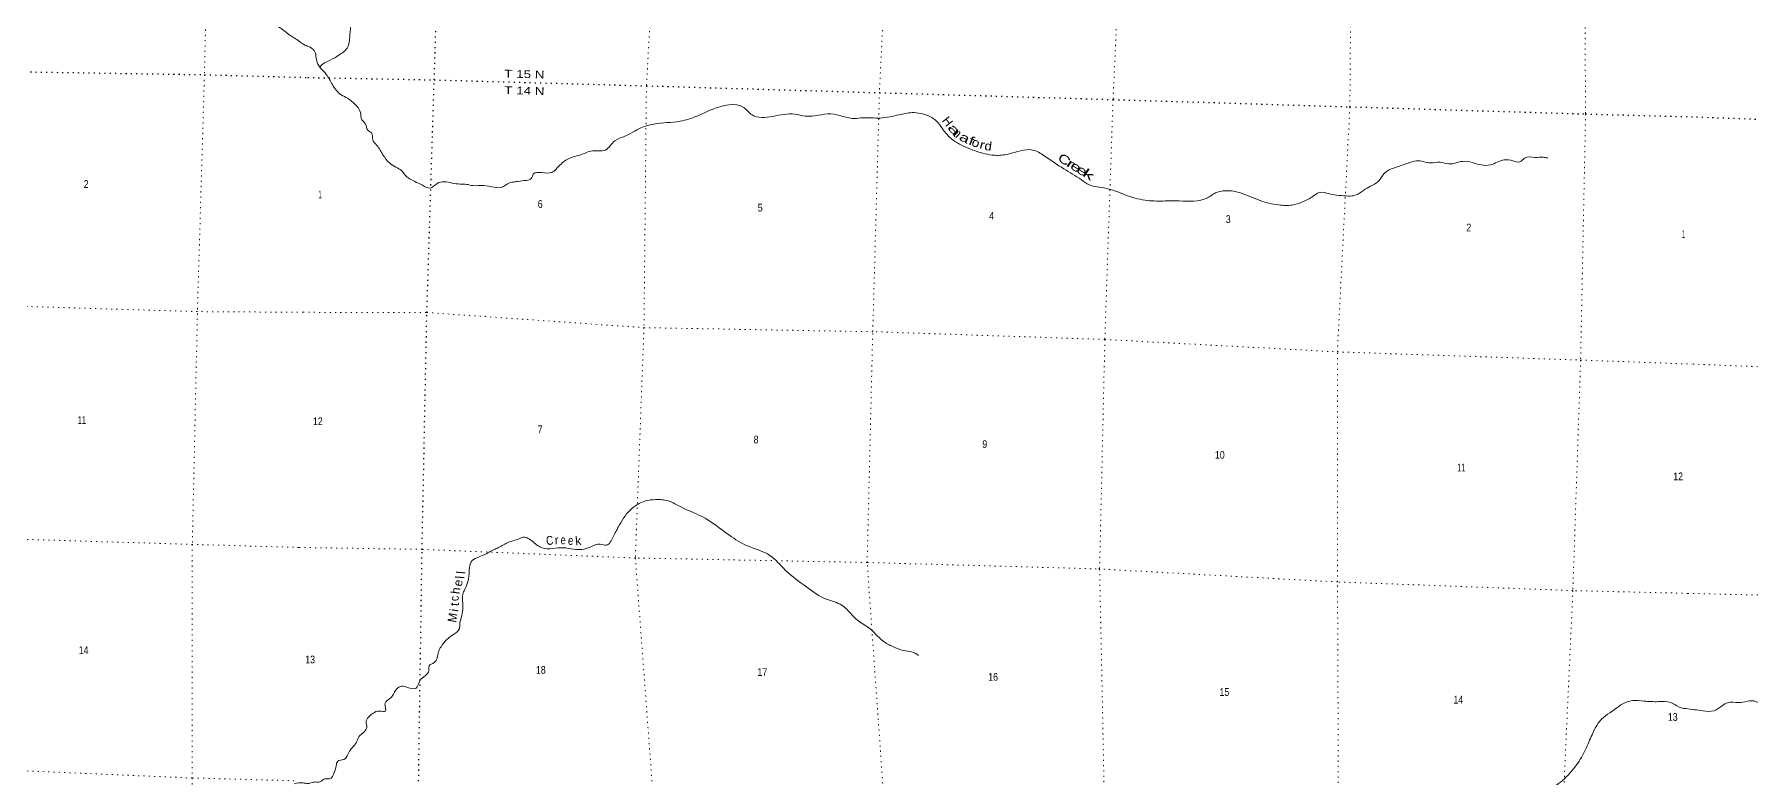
# Model space of a CAD drawing. Header units: feet. Extents: x -518066 to -250644, y -364975 to -177792.
# Drawn here: x -446669 to -407794, y -291926 to -275103 of the extents above; entities that cross this region are included whole.
import ezdxf
from ezdxf.enums import TextEntityAlignment as Align

# ---------------------------------------------------------------- set-up
doc = ezdxf.new("R2010")
doc.units = ezdxf.units.FT
doc.header["$LTSCALE"] = 80
doc.linetypes.add('DOTTED', pattern=[1.5, 0.3, -1.2])
for name, color, linetype, lineweight in [('39', 7, 'Continuous', 13), ('41', 7, 'Continuous', 13), ('6', 7, 'DOTTED', 25), ('7', 7, 'DOTTED', 13)]:
    doc.layers.add(name, color=color, linetype=linetype, lineweight=lineweight)

msp = doc.modelspace()

# ---------------------------------------------------------------- linework, layer by layer
at = {"layer": '39'}
for points in [[(-431456.54, -273917.3), (-431678.14, -273641.32), (-431902.44, -273502), (-432169.94, -273414.06), (-432390.38, -273282.86), (-432592.38, -273133.95), (-432807.85, -272954.6), (-433188.46, -272590.91), (-433459.35, -272470.73), (-433605.99, -272367.19), (-433737.36, -272304.17), (-434108.1, -272051.26), (-434464.7, -271794.62), (-434778.83, -271727.84), (-435063.03, -271671.72), (-435312.08, -271666.6), (-435658.42, -271603.17), (-435957.7, -271496.49), (-436545.78, -271261.22), (-436944.26, -271090.17), (-437272.73, -271037.16), (-437688.4, -271127.12), (-438160.89, -271143.53), (-438548.8, -271252.16), (-438765.13, -271320.08), (-439013.67, -271391.36), (-439145.42, -271551.5), (-439267.89, -271852.57), (-439376.81, -272180.05), (-439406.06, -272440.81), (-439439.23, -272798), (-439378.46, -273078.71), (-439356.08, -273370.69), (-439429.41, -273727.05), (-439427.52, -273733.12), (-439476.7, -273985.43), (-439402.97, -274220.16), (-439398.79, -274517.8), (-439487.43, -274835.65), (-439523.22, -275122.41), (-439585.24, -275414.67), (-439767.12, -275569.76), (-439966.28, -275684.28), (-440100.19, -275749.88), (-440194.17, -275829.33)], [(-442917.18, -272928.82), (-442849.38, -273143.45), (-442704.71, -273258.76), (-442435.4, -273374.39), (-442228.73, -273617.56), (-442140.87, -273870.57), (-441959.12, -274046.91), (-441734.78, -274093.32), (-441690.83, -274218.83), (-441686.92, -274224.93), (-441606.07, -274421.51), (-441537.79, -274646.01), (-441444.33, -274812.66), (-441294.58, -274869.75), (-441134.89, -274933.06), (-440902.86, -275108.32), (-440664.39, -275261.58), (-440563.21, -275335.86), (-440462.99, -275375.12)], [(-440462.99, -275375.12), (-440329.78, -275471.72), (-440264.72, -275738.45), (-440057.06, -276008.11), (-439918.97, -276240.15), (-439718.55, -276469.45), (-439573.45, -276548.83), (-439399.44, -276691.14), (-439284.39, -276868.42), (-439249.52, -277036.01), (-439169.08, -277134.17), (-439115.53, -277271.99), (-439034.3, -277329.95), (-439001.28, -277489.46), (-438909.42, -277620.03), (-438772.87, -277827.91), (-438625.8, -278011.88), (-438479.04, -278109.39), (-438351.93, -278184.39), (-438269.56, -278286.61), (-438053.46, -278433.8), (-437878.3, -278517.83), (-437702.75, -278581.76), (-437545.96, -278476.42), (-437208.23, -278467.28), (-437025.9, -278493.15), (-436875.31, -278498.26), (-436737.25, -278527.24), (-436490.01, -278522.28), (-436044.46, -278547.53), (-435948.76, -278483.16), (-435821.44, -278445.57), (-435708.65, -278431.81), (-435525.33, -278407.43), (-435411.95, -278363.52), (-435367.79, -278263.91), (-435180.3, -278231.58), (-434947.12, -278226.33), (-434765.09, -278063.2), (-434538.9, -277903), (-434235.66, -277808.71), (-434061.59, -277743.94), (-433733.63, -277720.53), (-433520.55, -277511.81), (-433305.64, -277413.69), (-432928.07, -277218.41), (-432637.08, -277133.92), (-432041.05, -277067.78), (-431663.1, -276954.93), (-431302.35, -276797.5), (-430602.39, -276759.63), (-430412.76, -276924.38), (-429945.31, -276960.13), (-429439.97, -276908.21), (-429205.78, -276953.24), (-428626.17, -276904.86), (-428079.66, -277006.58), (-427918.63, -276991.8), (-427510.84, -276996.17), (-427081.43, -276922.58), (-426787.13, -276874.36), (-426414.91, -276950.37), (-426202.82, -277097.49), (-426161.72, -277152.61), (-425932.24, -277436.8), (-425570.91, -277657.35), (-425129.78, -277805.15), (-424917.49, -277839.68), (-424611.54, -277811.8), (-424057.2, -277720.67), (-423792.5, -277848.76), (-423350.33, -278147.38), (-422955.29, -278390.74), (-422772.74, -278507.08), (-422408.55, -278582.94), (-421961.48, -278734.88), (-421509.8, -278856.77), (-421102.29, -278875.21), (-420740.58, -278872.6), (-420098.27, -278803.39), (-419884.85, -278679.12), (-419743.55, -278645.84), (-419370.58, -278683.67), (-418902.01, -278866.22), (-418484, -278963.28), (-418178.68, -278967.56), (-417958.42, -278903.74), (-417704.51, -278764.21), (-417570.33, -278684.54), (-417335.78, -278711.48), (-416904.85, -278764.58)], [(-416904.85, -278764.58), (-416751.77, -278745.62), (-416560.72, -278634.95), (-416404.14, -278539.66), (-416231.24, -278432.64), (-416078.74, -278238.75), (-415831.14, -278113.17), (-415570.19, -278024.04), (-415364.06, -277963.95), (-415043.51, -278010.76), (-414830.26, -277997.05), (-414630.09, -278035.35), (-414313.51, -277977.53), (-413895.18, -278058.52), (-413690.2, -278056.71), (-413378.57, -277944.51), (-413178.08, -277966.73), (-413021.78, -277988.04), (-412915.68, -277905.78), (-412676.2, -277886.59), (-412495.37, -277886.29), (-412389.12, -277898.53)], [(-440784.28, -292062.88), (-440582.16, -292045.1), (-440475.95, -292059.35), (-440405.38, -292046.73), (-440296.45, -292024.85), (-440199.97, -292022.81), (-440098.2, -291956.55), (-439983.64, -291954.89), (-439876.31, -291810.33), (-439833.1, -291656.41), (-439796.89, -291552.61), (-439659.57, -291517.24), (-439547.91, -291356.69), (-439380.79, -291134.95), (-439315.87, -291001.58), (-439141.08, -290798.1), (-439152.04, -290641.06), (-439073.55, -290532.09), (-438997.97, -290469.31), (-438854.3, -290417.99), (-438711.74, -290422.93), (-438728.58, -290257.72), (-438583.01, -290109.93), (-438487.45, -289951.06), (-438383.28, -289864.74), (-438256.83, -289871.37), (-438022.32, -289900.32), (-437928.42, -289723.32), (-437735.31, -289508.15), (-437729.11, -289397.7), (-437611.08, -289321.72), (-437513.86, -289078.44), (-437457.34, -288962.99), (-437325.47, -288796.83), (-437174.55, -288683.32), (-437039.3, -288549.39), (-437033.58, -288463.06), (-436987.32, -288256.93), (-436961.47, -288066.47), (-436968.93, -287935.63), (-436970.57, -287814.97), (-436934.05, -287695.09), (-436854.01, -287507.75), (-436818.22, -287220.98), (-436772.51, -287042.99), (-436482.06, -286884.11), (-436256.63, -286762.09), (-436155.34, -286719.94), (-435929.95, -286599.93), (-435723.75, -286535.82), (-435594.14, -286484.2), (-435371.22, -286591.33), (-435164.96, -286728.26), (-434692.66, -286721.9), (-434460.28, -286756.84), (-434075.57, -286708.47), (-433851.17, -286638.7), (-433713.06, -286665.67), (-433558.63, -286475.84), (-433441.8, -286257.09), (-433172.94, -285868.56), (-432967.16, -285724.02), (-432774.86, -285651.58), (-432525.34, -285632.59), (-432384.91, -285643.53), (-432026.33, -285799.68), (-431558.31, -286010.37), (-430925.87, -286441.57), (-430518.66, -286679.15), (-430006.62, -286898.78), (-429659.48, -287227.61), (-429170.85, -287615.64), (-428728.16, -287888.13), (-428377.22, -288024.02), (-428168.13, -288221.33), (-427978.69, -288396.12), (-427833.82, -288487.57), (-427699.23, -288590.86), (-427446.83, -288833.3), (-427222.3, -288960.56), (-426982.95, -289049.93), (-426649.53, -289157.32), (-426645.59, -289161.42)], [(-409262.08, -290361.45), (-408868.75, -290414.7), (-408629.69, -290414.22), (-408435.01, -290294.47), (-408317.51, -290229.87), (-408068.38, -290227.53), (-407678.27, -290201.13), (-407466.71, -290290.71), (-407234.98, -290243.88), (-406938.14, -290274.41), (-406611.86, -290218.93), (-406376.54, -290330.97), (-406087.71, -290359.37), (-405803.39, -290289.19), (-405533.37, -290365.56), (-405217.94, -290231.52), (-404962.31, -290066.44), (-404769.97, -289968.77), (-404495.79, -289904.48), (-404497.8, -289904.45), (-404117.29, -289980.44), (-403742.79, -290187.01), (-403398.89, -290423.29), (-403095.15, -290658.97), (-402734.4, -290845.23), (-402299.3, -290897.91), (-401844.95, -290874.48), (-401484.47, -290815.49), (-401286.29, -290729.97), (-401046.75, -290697.33), (-400855.44, -290535.31), (-400653.93, -290494.07), (-400413.94, -290563.96), (-400149.34, -290469.37), (-399978.19, -290443.76), (-399830.51, -290375.59), (-399596.8, -290330.8), (-399468.23, -290330.69), (-399293.27, -290186.53), (-399130.13, -290158.79), (-398939.69, -290053.05), (-398750.32, -290017.66), (-398620.3, -289923.09)], [(-424269.37, -298267.63), (-424353.98, -298074.89), (-424352.3, -297887.95), (-424194.31, -297619.78), (-424198.07, -297402.57), (-424122.35, -297128.69), (-423887.46, -296934.49), (-423729.36, -297068.42), (-423591.72, -297322.57), (-423321.63, -297585.47), (-423117.01, -297601.75), (-422963.2, -297341.54), (-422809.14, -297272.33), (-422697.27, -297407.33), (-422618.43, -297688.41), (-422372.66, -297757.81), (-422045.28, -297662.01), (-421625.4, -297359.02), (-421437.73, -297113.59), (-421542.18, -296908.38), (-421605.17, -296740.21), (-421511.04, -296653.68), (-421253.76, -296648.93), (-421069.04, -296757.27), (-420875.37, -296819.57), (-420761.75, -296763.6), (-420550.11, -296627.22), (-420387.03, -296610.47), (-420207.74, -296688.55), (-420107.77, -296815.26), (-420008.64, -296781.11), (-420022.63, -296573.74), (-420065.38, -296397.95), (-419984.36, -296262.9), (-419835.14, -296235.82), (-419737.58, -296076.99), (-419642.29, -295829.65), (-419651.16, -295566.09), (-419655.78, -295393.09), (-419522.93, -295176.68), (-419462.77, -294978.88), (-419393.12, -294809.42), (-419309.71, -294756.85), (-419173.82, -294896.36), (-418924.71, -295000.01), (-418660.69, -294856.66), (-418351.14, -294748.44), (-418235.55, -294694.52), (-417891.46, -294464.37), (-417472.46, -294205.59), (-417133.18, -294118.09), (-416710.36, -293869.44), (-416444.17, -293718.11), (-416186.09, -293570.62), (-415858.73, -293374.3), (-415509.83, -293104.03), (-415174.7, -292819.41), (-414600.82, -292551.76), (-414337.52, -292547.13), (-413782.14, -292606.81), (-413786.08, -292602.71), (-413304.77, -292648.81), (-412957.82, -292579.55), (-412439.18, -292260.5), (-412058.1, -291988.89), (-411739.74, -291637.57), (-411531.93, -291288), (-411386.73, -290955.24), (-411129.85, -290562.45), (-410934.22, -290423.73), (-410702.02, -290263.65), (-410467.34, -290182.02), (-410212.39, -290193.3), (-409889.15, -290205.99), (-409604.2, -290223.92), (-409415.42, -290330.34), (-409315.55, -290360.54), (-409262.08, -290361.45)]]:
    msp.add_spline(points, degree=3, dxfattribs=at)
at = {"layer": '6'}
for points in [[(-438560.41, -316426.68), (-438520.13, -313215.88), (-438321.42, -307926.33), (-438130.11, -302604.46), (-438045.21, -297278.38), (-437965.43, -292008.49), (-437886.09, -286760.71), (-437778.38, -281398.92), (-437610.27, -276132.86), (-437441.65, -270840.68), (-437427.11, -270683.55)], [(-464196.12, -275700.08), (-458821.32, -275777.87), (-453570.81, -275839.53), (-448200.19, -275929.57), (-442815.42, -276015.85), (-440476.26, -276079.39)], [(-440476.26, -276079.39), (-437610.27, -276132.86), (-432804.86, -276267.97), (-427527.67, -276422.83), (-422236.42, -276577.99), (-416871.02, -276742.72), (-411533.69, -276904.85), (-409022.66, -276971.41)], [(-409022.66, -276971.41), (-406272.02, -277072.63), (-401080.59, -277292.19), (-400916.09, -277306.69), (-395704.71, -277534.6), (-395602.43, -277546.16), (-390365.37, -277802.59), (-390160.67, -277815.67), (-385253.73, -277984.8), (-384787.88, -277997.72), (-380009.78, -278185.04), (-379423.37, -278195.73), (-377574.55, -278251.96)]]:
    msp.add_lwpolyline(points, dxfattribs=at)
at = {"layer": '7'}
for p, q in [((-406556.53, -282667.08), (-409122.69, -282565.65)), ((-440681.11, -286715.99), (-443090.16, -286647.14)), ((-409215.51, -287755.52), (-406679.5, -287813.62))]:
    msp.add_line(p, q, dxfattribs=at)
for points in [[(-432503.74, -270777.21), (-432511.69, -271078.87), (-432804.86, -276267.97), (-432860.52, -281741.41), (-433055.72, -286954.64), (-432660.06, -292262.46), (-432554.11, -297182.32), (-432695.94, -302643.94), (-432982.44, -307332.11)], [(-427906.46, -316628.13), (-427873.12, -313412.93), (-427738.41, -308073.84), (-427639.75, -302798.28), (-427361.76, -297462.1), (-427427.05, -292416.42), (-427805.61, -287056.67), (-427678.51, -281831.99), (-427524.88, -276348.53), (-427269.58, -271178.73), (-427242.48, -270876.13)], [(-421961.71, -270974.19), (-421991.08, -271267.28), (-422236.42, -276577.99), (-422421.84, -282008.55), (-422540.32, -287203.25), (-422430.56, -292541.38), (-422344.57, -297657.86), (-422422.91, -302790.63), (-422422.3, -302925.78), (-422422.97, -308259.62), (-422616.87, -313509.06), (-422711.62, -316724.57)], [(-417358.24, -313602.98), (-417227.26, -309127.55), (-417202.12, -308622.42), (-417185, -308365.43), (-417107.37, -303001), (-417074.51, -297868.87), (-417130.62, -292765.07), (-417151.34, -287497.14), (-417155.17, -282289.87), (-416871.02, -276742.72), (-416835.71, -271588.52), (-416823.62, -271066)], [(-411562.18, -271163.75), (-411564.11, -271721.16), (-411562.12, -271824.35), (-411533.69, -276904.85), (-411645.52, -282475.66), (-411820.72, -287693.32), (-412063.89, -292996.03), (-412014.84, -298151.96), (-411886.97, -303182.85), (-412089.66, -308470.31), (-412088.27, -313699.65), (-412166.06, -316916.7)], [(-442750.55, -273076.77), (-442815.42, -276015.85), (-442972.97, -281304.03), (-443090.16, -286647.14), (-443092.3, -291934.14), (-443173.86, -294666.32)], [(-440578.62, -281394.02), (-442975.76, -281378.33), (-444667.7, -281327.2), (-448156.21, -281223.45), (-453378.42, -281043.67), (-458807, -280934.45), (-464160.81, -280989.91), (-464465.64, -280981.82), (-469545.04, -280798.67), (-472044.15, -280763.76)], [(-440578.62, -281394.02), (-437778.38, -281398.92), (-432860.52, -281741.41), (-427604.21, -281834.78), (-422421.84, -282008.55), (-417155.17, -282289.87), (-411645.52, -282475.66), (-409122.69, -282565.65)], [(-468571.07, -286103.9), (-464405.46, -286159.37), (-458985.66, -286089.45), (-453437.92, -286279.32), (-448268.59, -286492.31), (-448268.59, -286492.31), (-443090.16, -286647.14)], [(-409215.51, -287755.52), (-411820.72, -287693.32), (-417151.34, -287497.14), (-422614.62, -287200.46), (-427805.61, -287056.67), (-433055.72, -286954.64), (-437886.09, -286760.71), (-440681.11, -286715.99)], [(-440782.81, -291996.69), (-443092.3, -291934.14), (-448394.1, -291708.63), (-453707.95, -291482.89), (-459027.68, -291468.2), (-464388.84, -291410.51), (-469773.09, -291296.09), (-472260.38, -291242.48)]]:
    msp.add_lwpolyline(points, dxfattribs=at)

# ---------------------------------------------------------------- texts
at = {"layer": '41'}
for s, rotation, p in [('H', 307.782, (-426062.69, -277134.53)), ('n', 315.128, (-425827.53, -277403.55)), ('r', 2.462, (-434833.5, -286646.89)), ('k', 5.398, (-434341.28, -286662.34)), ('l', 85.685, (-436910.22, -287291.65)), ('h', 82.787, (-437027.64, -287705.97)), ('l', 86.068, (-436928.01, -287399.13)), ('e', 78.412, (-436976.24, -287537.84)), ('t', 85.574, (-437053.4, -288010.85)), ('i', 81.797, (-437062.69, -288150.92))]:
    msp.add_text(s, height=200, rotation=rotation, dxfattribs=at).set_placement(p, align=Align.CENTER)
for s, rotation, width, p in [('a', 310.051, 1.95, (-425905.83, -277328.75)), ('a', 333.241, 1.5, (-425641.08, -277532.69)), ('f', 338.158, 1.45, (-425479.31, -277606.38)), ('o', 340.913, 1.15, (-425376.34, -277646.82)), ('r', 344.255, 1.2, (-425223.01, -277695.74)), ('d', 351.693, 1.1, (-425076.96, -277729.2)), ('C', 326.308, 1.4, (-423396.95, -278016.88)), ('r', 326.308, 1.8, (-423246.98, -278111.11)), ('e', 328.331, 1.55, (-423128.91, -278184.67)), ('e', 328.399, 1.55, (-422989.97, -278270.14)), ('k', 327.076, 1.8, (-422843.57, -278356.62)), ('C', 6.899, 0.85, (-434984.5, -286655.51)), ('e', 358.049, 0.75, (-434693.45, -286643.43)), ('e', 356.348, 0.8, (-434527.38, -286656.82)), ('c', 93.09, 0.9, (-437056.64, -287866.08)), ('M', 80.042, 0.95, (-437098.84, -288322.03))]:
    msp.add_text(s, height=200, rotation=rotation, dxfattribs=dict(at, width=width)).set_placement(p, align=Align.CENTER)
at = {"layer": '6', "width": 1.3}
for s, p in [('T 15 N', (-436028.28, -276077.3)), ('T 14 N', (-436027.38, -276452.17))]:
    msp.add_text(s, height=175, rotation=358.389, dxfattribs=at).set_placement(p)
at = {"layer": '7'}
for s, width, p in [('2', 0.85, (-445550.42, -278579.23)), ('1', 0.4, (-440229.44, -278813.39)), ('6', 0.85, (-435265.46, -279031.56)), ('5', 0.85, (-430283.1, -279112.46)), ('4', 0.85, (-425042.1, -279299.78)), ('3', 0.85, (-419681.59, -279371.79)), ('2', 0.85, (-414233.66, -279563.14)), ('1', 0.4, (-409349.24, -279709.61)), ('11', 0.65, (-445684.56, -283920.29)), ('12', 0.85, (-440358.23, -283947.4)), ('7', 0.85, (-435268.46, -284130.58)), ('8', 0.85, (-430376.5, -284359.95)), ('9', 0.85, (-425196.42, -284464.33)), ('10', 0.85, (-419928.43, -284706.72)), ('11', 0.65, (-414439.8, -284995.6)), ('12', 0.85, (-409547.25, -285194.82)), ('14', 0.85, (-445662.82, -289129.09)), ('13', 0.85, (-440533.86, -289339.5)), ('18', 0.85, (-435307.46, -289574.21)), ('17', 0.85, (-430289.42, -289625.23)), ('16', 0.85, (-425063.54, -289732.8)), ('15', 0.85, (-419825.45, -290074.85)), ('14', 0.85, (-414527.3, -290249.24)), ('13', 0.85, (-409668.04, -290639.81))]:
    msp.add_text(s, height=175, dxfattribs=dict(at, width=width)).set_placement(p)

doc.saveas('drawing.dxf')
